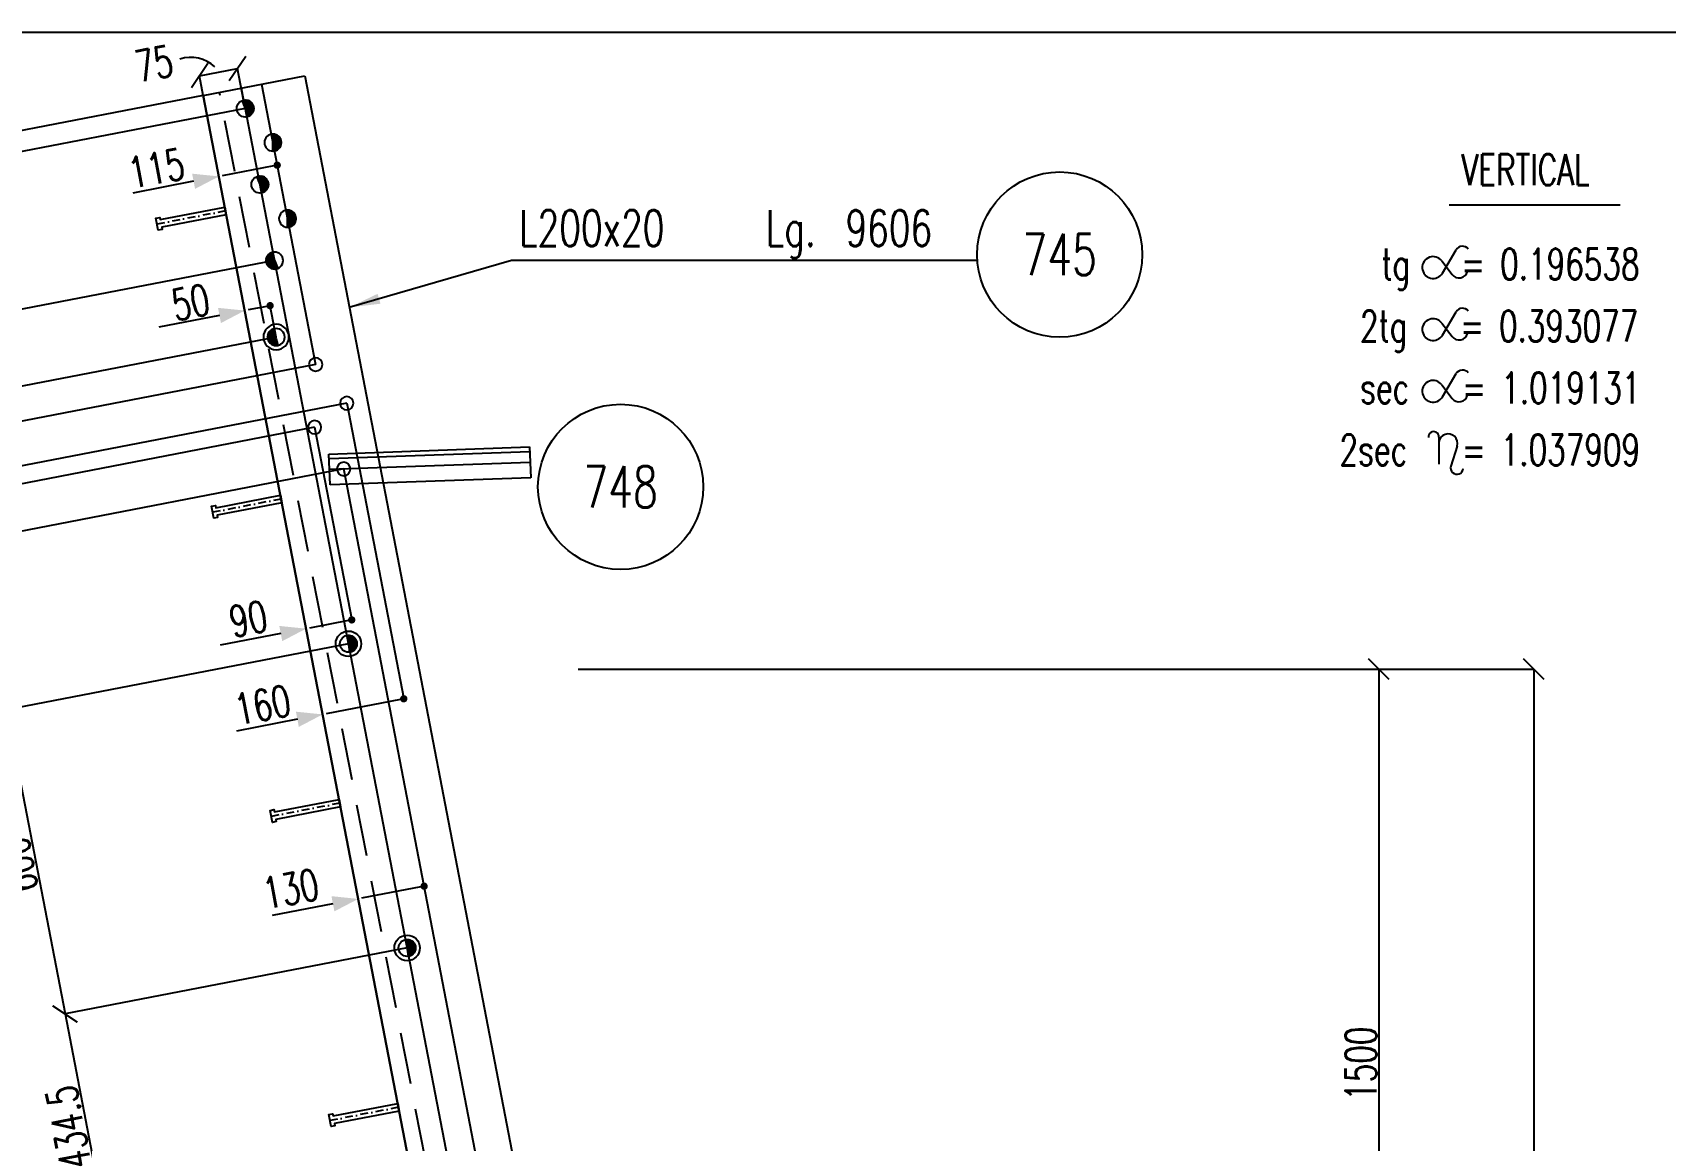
# Model space of a CAD drawing. Extents: x 707090 to 723393, y -5011 to 6523.
# Drawn here: x 717855 to 721018, y 4324 to 6469 of the extents above; entities that cross this region are included whole.
import ezdxf
from ezdxf.enums import TextEntityAlignment as Align

# ---------------------------------------------------------------- set-up
doc = ezdxf.new("R2010")
doc.units = 0
doc.header["$LTSCALE"] = 200
doc.header["$MEASUREMENT"] = 0
doc.linetypes.add('DASHDOT', pattern=[1, 0.5, -0.25, 0, -0.25])
doc.linetypes.add('DASHED', pattern=[0.75, 0.5, -0.25])
doc.layers.get('0').update_dxf_attribs({"linetype": 'CONTINUOUS'})
for name, color, linetype in [('ASSI', 6, 'CONTINUOUS'), ('BOLLINI_1', 7, 'CONTINUOUS'), ('Echelon', 1, 'CONTINUOUS'), ('FORI', 2, 'CONTINUOUS'), ('LINEA-MEDIA', 7, 'CONTINUOUS'), ('LINEA_ANG', 2, 'CONTINUOUS'), ('LS', 7, 'CONTINUOUS'), ('MZ', 6, 'DASHDOT'), ('QT_MAL', 7, 'CONTINUOUS'), ('QT_MPR', 7, 'CONTINUOUS'), ('QT_MSP', 7, 'CONTINUOUS'), ('TRAT-Y', 7, 'DASHED')]:
    doc.layers.add(name, color=color, linetype=linetype)
doc.styles.add('QUOTE', font='ROMANS8.SHX', dxfattribs={"width": 0.7})
doc.styles.add('RQL', font='ROMANS8.SHX', dxfattribs={"width": 0.7})
doc.styles.add('RS', font='ROMANS8.shx', dxfattribs={"width": 0.7})
doc.styles.get("Standard").update_dxf_attribs({"font": 'ROMANS8.SHX', "width": 0.7})
doc.dimstyles.new('FRECCE1', dxfattribs={"dimtxt": 60, "dimasz": 6.66, "dimexe": 0, "dimexo": 0, "dimgap": 1, "dimtad": 1, "dimzin": 0, "dimdsep": 46, "dimtxsty": 'RS', "dimblk1": 'QUOTP', "dimblk2": 'QUOTF', "dimsah": 1, "dimcen": 0, "dimclrd": 2, "dimclre": 2, "dimclrt": 7, "dimadec": 0, "dimazin": 0, "dimtfac": 1, "dimtix": 1, "dimtmove": 2, "dimatfit": 3, "dimldrblk": 'QUOTP', "dimfxl": 1, "dimtolj": 1, "dimtzin": 0, "dimarcsym": 0})
doc.dimstyles.new('TRATTO', dxfattribs={"dimscale": 0, "dimtxt": 60, "dimasz": 40, "dimexe": 0, "dimexo": 0, "dimgap": 5, "dimtad": 1, "dimrnd": 0.5, "dimdsep": 46, "dimtxsty": 'RS', "dimblk1": 'OBLIQUE', "dimblk2": 'OBLIQUE', "dimsah": 1, "dimcen": 0.09, "dimclrd": 2, "dimclre": 2, "dimclrt": 7, "dimadec": 0, "dimazin": 0, "dimtfac": 1, "dimtix": 1, "dimtmove": 2, "dimatfit": 3, "dimfxl": 1, "dimtolj": 1, "dimtzin": 0, "dimarcsym": 0})

# ---------------------------------------------------------------- blocks, each defined once
blk = doc.blocks.new('P20')
at = {"color": 0}
for p, q in [((0, 0.98), (0.02, 1)), ((0, 0.94), (0.06, 1)), ((1, -0.01), (0, 0.99)), ((0, 0.89), (0.1, 0.99)), ((0, 0.85), (0.14, 0.99)), ((0, 0.8), (0.18, 0.98)), ((0, 0.76), (0.22, 0.98)), ((0, 0.71), (0.25, 0.97)), ((0, 0.67), (0.29, 0.96)), ((1, -0.05), (0, 0.95)), ((0, 0.62), (0.32, 0.95)), ((0, 0.58), (0.36, 0.93)), ((0, 0.53), (0.39, 0.92)), ((0, 0.49), (0.42, 0.91)), ((1, -0.09), (0, 0.9)), ((0, 0.44), (0.45, 0.89)), ((0, 0.4), (0.48, 0.88)), ((0.99, -0.13), (0, 0.86)), ((0, 0.35), (0.51, 0.86)), ((0, 0.31), (0.54, 0.84)), ((0, 0.26), (0.56, 0.83)), ((0.99, -0.17), (0, 0.81)), ((0, 0.22), (0.59, 0.81)), ((0, 0.17), (0.61, 0.79)), ((0.98, -0.21), (0, 0.77)), ((0, 0.13), (0.64, 0.77)), ((0, 0.08), (0.66, 0.75)), ((0, 0.04), (0.69, 0.73)), ((0.97, -0.25), (0, 0.72)), ((0, -0.01), (0.71, 0.7)), ((0.96, -0.28), (0, 0.68)), ((0, -0.05), (0.73, 0.68)), ((0, -0.1), (0.75, 0.66)), ((0.95, -0.32), (0, 0.63)), ((0, -0.14), (0.77, 0.63)), ((0, -0.19), (0.79, 0.61)), ((0.94, -0.35), (0, 0.59)), ((0, -0.23), (0.81, 0.58)), ((0, -0.28), (0.83, 0.56)), ((0.92, -0.38), (0, 0.54)), ((0, -0.32), (0.85, 0.53)), ((0.91, -0.41), (0, 0.5)), ((0, -0.36), (0.87, 0.5)), ((0, -0.41), (0.88, 0.47)), ((0.9, -0.44), (0, 0.45)), ((0, -0.45), (0.9, 0.44)), ((0.88, -0.47), (0, 0.41)), ((0, -0.5), (0.91, 0.41)), ((0, -0.54), (0.92, 0.38)), ((0.87, -0.5), (0, 0.36)), ((0, -0.59), (0.94, 0.35)), ((0.85, -0.53), (0, 0.32)), ((0, -0.63), (0.95, 0.31)), ((0, -0.68), (0.96, 0.28)), ((0.83, -0.56), (0, 0.27)), ((0, -0.72), (0.97, 0.25)), ((0.81, -0.58), (0, 0.23)), ((0, -0.77), (0.98, 0.21)), ((0.79, -0.61), (0, 0.18)), ((0, -0.81), (0.99, 0.17)), ((0.77, -0.63), (0, 0.14)), ((0, -0.86), (0.99, 0.13)), ((0.75, -0.66), (0, 0.09)), ((0, -0.9), (1, 0.09)), ((0.73, -0.68), (0, 0.05)), ((0, -0.95), (1, 0.05)), ((0.71, -0.7), (0, 0.01)), ((0, -0.99), (1, 0.01)), ((1, 0.04), (0.04, 1)), ((1, 0.09), (0.09, 1)), ((0.99, 0.14), (0.14, 0.99)), ((0.98, 0.19), (0.19, 0.98)), ((0.97, 0.25), (0.25, 0.97)), ((0.95, 0.31), (0.31, 0.95)), ((0.92, 0.38), (0.38, 0.92)), ((0.88, 0.47), (0.47, 0.88)), ((0.81, 0.59), (0.59, 0.81)), ((0.69, -0.73), (0, -0.04)), ((0.66, -0.75), (0, -0.08)), ((0.64, -0.77), (0, -0.13)), ((0.61, -0.79), (0, -0.17)), ((0.59, -0.81), (0, -0.22)), ((0.56, -0.83), (0, -0.26)), ((0.54, -0.84), (0, -0.31)), ((0.51, -0.86), (0, -0.35)), ((0.48, -0.88), (0, -0.4)), ((0.45, -0.89), (0, -0.44)), ((0.42, -0.91), (0, -0.49)), ((0.39, -0.92), (0, -0.53)), ((0.36, -0.93), (0, -0.58)), ((0.32, -0.95), (0, -0.62)), ((0.29, -0.96), (0, -0.67)), ((0.25, -0.97), (0, -0.71)), ((0.22, -0.98), (0, -0.76)), ((0.18, -0.98), (0, -0.8)), ((0.14, -0.99), (0, -0.85)), ((0.1, -0.99), (0, -0.89)), ((0.04, -1), (1, -0.04)), ((0.09, -1), (1, -0.09)), ((0.14, -0.99), (0.99, -0.14)), ((0.19, -0.98), (0.98, -0.19)), ((0.25, -0.97), (0.97, -0.25)), ((0.31, -0.95), (0.95, -0.31)), ((0.38, -0.92), (0.92, -0.38)), ((0.47, -0.88), (0.88, -0.47)), ((0.59, -0.81), (0.81, -0.59))]:
    blk.add_line(p, q, dxfattribs=at)
for radius in [1.5, 1]:
    blk.add_circle((0, 0), radius)
blk = doc.blocks.new('QUOTP')
at = {"layer": 'ASSI', "color": 2, "const_width": 1.07}
blk.add_lwpolyline([(-0.53, 0, 1), (0.53, 0, 1)], format="xyb", close=True, dxfattribs=at)
blk = doc.blocks.new('QUOTF')
at = {"layer": 'LS', "color": 2}
blk.add_line((7.5, 0), (25.5, 0), dxfattribs=at)
blk.add_solid([(7.5, 2.25), (0, 0), (7.5, -2.25)], dxfattribs=at)
blk = doc.blocks.new('*D19')
at = {"layer": 'QT_MAL', "color": 2, "lineweight": -2, "transparency": 16777216}
for p, q in [((718266.3, 5931.1), (718266.3, 5931.1)), ((718308.8, 5939.3), (718272.8, 5932.4)), ((718315.4, 5940.6), (718315.4, 5940.6))]:
    blk.add_line(p, q, dxfattribs=at)
at = {"layer": 'QT_MAL', "color": 2, "lineweight": -2, "transparency": 16777216, "xscale": 6.66, "yscale": 6.66, "zscale": 6.66}
for name, p, rotation in [('QUOTP', (718315.4, 5940.6), 10.91543261024063), ('QUOTF', (718266.3, 5931.1), 190.9154326102406)]:
    blk.add_blockref(name, p, dxfattribs=dict(at, rotation=rotation))
at = {"layer": 'QT_MAL', "color": 7, "transparency": 16777216, "insert": (718161.4, 5947.1), "char_height": 60, "attachment_point": 5, "rotation": 10.9154, "style": 'RS'}
blk.add_mtext('\\A1;50', dxfattribs=at)
blk = doc.blocks.new('_OBLIQUE')
at = {"color": 0, "linetype": 'ByBlock'}
blk.add_line((-0.5, -0.5), (0.5, 0.5), dxfattribs=at)
blk = doc.blocks.new('*D20')
at = {"layer": 'LS', "color": 2, "lineweight": -2, "transparency": 16777216}
for p, q in [((718912, 5236.4), (720463.6, 5236.4)), ((720463.6, 5236.4), (720463.6, 3707.8)), ((719096.8, 3707.8), (720463.6, 3707.8))]:
    blk.add_line(p, q, dxfattribs=at)
at = {"layer": 'LS', "color": 2, "lineweight": -2, "transparency": 16777216, "xscale": 40, "yscale": 40, "zscale": 40}
for p, rotation in [((720463.6, 5236.4), 90), ((720463.6, 3707.8), 270)]:
    blk.add_blockref('_OBLIQUE', p, dxfattribs=dict(at, rotation=rotation))
at = {"layer": 'LS', "color": 7, "transparency": 16777216, "insert": (720428.6, 4472.1), "char_height": 60, "attachment_point": 5, "rotation": 90, "style": 'RS'}
blk.add_mtext('\\A1;1500', dxfattribs=at)
blk = doc.blocks.new('ASSE98')
blk.add_line((0, 0), (1, 0))
at = {"color": 7, "style": 'QUOTE', "width": 0.5, "flags": 1}
for tag, p in [('TI', (1.38308, 6.82731)), ('DI_S', (1.38308, 6.42178)), ('D_S', (1.38308, 6.02092)), ('E_S', (1.38308, 5.68065)), ('NFORI', (1.36454, 5.29792)), ('ALAR', (1.36349, 4.93246)), ('FAM', (1.3775, 4.54645)), ('ALA', (1.38308, 4.19257)), ('DISP2', (1.38308, 3.84971)), ('DISP1', (1.38308, 3.50686)), ('PINZAF', (1.38308, 3.164)), ('PINZAI', (1.38308, 2.82114)), ('TRP', (1.38308, 2.47829)), ('NP', (1.38308, 2.13543)), ('SV', (1.38308, 1.79257)), ('PESO', (1.38308, 1.44971)), ('QUA', (1.38308, 1.10686)), ('LUN', (1.38308, 0.764)), ('PROF', (1.38308, 0.42114)), ('POS', (1.38308, 0.07829))]:
    blk.add_attdef(tag, p, '', height=0.2, dxfattribs=at)
at = {"color": 7, "flags": 1}
for tag, p in [('LAV1', (3.07431, 6.82847)), ('LAV2', (3.07431, 6.49513)), ('LAV3', (3.07431, 6.1618)), ('LAV4', (3.07431, 5.82847)), ('LAV5', (3.07431, 5.49513)), ('LAV6', (3.07431, 5.1618)), ('LAV7', (3.07431, 4.82847)), ('LAV8', (3.07431, 4.49513)), ('LAV9', (3.07431, 4.1618)), ('LAV10', (3.07431, 3.82847))]:
    blk.add_attdef(tag, p, '', height=0.2, dxfattribs=at)
blk = doc.blocks.new('16')
blk.add_circle((0, 0), 1)
blk = doc.blocks.new('20')
at = {"color": 0}
for p, q in [((0, 0.98), (0.02, 1)), ((0, 0.94), (0.06, 1)), ((1, -0.01), (0, 0.99)), ((0, 0.89), (0.1, 0.99)), ((0, 0.85), (0.14, 0.99)), ((0, 0.8), (0.18, 0.98)), ((0, 0.76), (0.22, 0.98)), ((0, 0.71), (0.25, 0.97)), ((0, 0.67), (0.29, 0.96)), ((1, -0.05), (0, 0.95)), ((0, 0.62), (0.32, 0.95)), ((0, 0.58), (0.36, 0.93)), ((0, 0.53), (0.39, 0.92)), ((0, 0.49), (0.42, 0.91)), ((1, -0.09), (0, 0.9)), ((0, 0.44), (0.45, 0.89)), ((0, 0.4), (0.48, 0.88)), ((0.99, -0.13), (0, 0.86)), ((0, 0.35), (0.51, 0.86)), ((0, 0.31), (0.54, 0.84)), ((0, 0.26), (0.56, 0.83)), ((0.99, -0.17), (0, 0.81)), ((0, 0.22), (0.59, 0.81)), ((0, 0.17), (0.61, 0.79)), ((0.98, -0.21), (0, 0.77)), ((0, 0.13), (0.64, 0.77)), ((0, 0.08), (0.66, 0.75)), ((0, 0.04), (0.69, 0.73)), ((0.97, -0.25), (0, 0.72)), ((0, -0.01), (0.71, 0.7)), ((0.96, -0.28), (0, 0.68)), ((0, -0.05), (0.73, 0.68)), ((0, -0.1), (0.75, 0.66)), ((0.95, -0.32), (0, 0.63)), ((0, -0.14), (0.77, 0.63)), ((0, -0.19), (0.79, 0.61)), ((0.94, -0.35), (0, 0.59)), ((0, -0.23), (0.81, 0.58)), ((0, -0.28), (0.83, 0.56)), ((0.92, -0.38), (0, 0.54)), ((0, -0.32), (0.85, 0.53)), ((0.91, -0.41), (0, 0.5)), ((0, -0.36), (0.87, 0.5)), ((0, -0.41), (0.88, 0.47)), ((0.9, -0.44), (0, 0.45)), ((0, -0.45), (0.9, 0.44)), ((0.88, -0.47), (0, 0.41)), ((0, -0.5), (0.91, 0.41)), ((0, -0.54), (0.92, 0.38)), ((0.87, -0.5), (0, 0.36)), ((0, -0.59), (0.94, 0.35)), ((0.85, -0.53), (0, 0.32)), ((0, -0.63), (0.95, 0.31)), ((0, -0.68), (0.96, 0.28)), ((0.83, -0.56), (0, 0.27)), ((0, -0.72), (0.97, 0.25)), ((0.81, -0.58), (0, 0.23)), ((0, -0.77), (0.98, 0.21)), ((0.79, -0.61), (0, 0.18)), ((0, -0.81), (0.99, 0.17)), ((0.77, -0.63), (0, 0.14)), ((0, -0.86), (0.99, 0.13)), ((0.75, -0.66), (0, 0.09)), ((0, -0.9), (1, 0.09)), ((0.73, -0.68), (0, 0.05)), ((0, -0.95), (1, 0.05)), ((0.71, -0.7), (0, 0.01)), ((0, -0.99), (1, 0.01)), ((1, 0.04), (0.04, 1)), ((1, 0.09), (0.09, 1)), ((0.99, 0.14), (0.14, 0.99)), ((0.98, 0.19), (0.19, 0.98)), ((0.97, 0.25), (0.25, 0.97)), ((0.95, 0.31), (0.31, 0.95)), ((0.92, 0.38), (0.38, 0.92)), ((0.88, 0.47), (0.47, 0.88)), ((0.81, 0.59), (0.59, 0.81)), ((0.69, -0.73), (0, -0.04)), ((0.66, -0.75), (0, -0.08)), ((0.64, -0.77), (0, -0.13)), ((0.61, -0.79), (0, -0.17)), ((0.59, -0.81), (0, -0.22)), ((0.56, -0.83), (0, -0.26)), ((0.54, -0.84), (0, -0.31)), ((0.51, -0.86), (0, -0.35)), ((0.48, -0.88), (0, -0.4)), ((0.45, -0.89), (0, -0.44)), ((0.42, -0.91), (0, -0.49)), ((0.39, -0.92), (0, -0.53)), ((0.36, -0.93), (0, -0.58)), ((0.32, -0.95), (0, -0.62)), ((0.29, -0.96), (0, -0.67)), ((0.25, -0.97), (0, -0.71)), ((0.22, -0.98), (0, -0.76)), ((0.18, -0.98), (0, -0.8)), ((0.14, -0.99), (0, -0.85)), ((0.1, -0.99), (0, -0.89)), ((0.04, -1), (1, -0.04)), ((0.09, -1), (1, -0.09)), ((0.14, -0.99), (0.99, -0.14)), ((0.19, -0.98), (0.98, -0.19)), ((0.25, -0.97), (0.97, -0.25)), ((0.31, -0.95), (0.95, -0.31)), ((0.38, -0.92), (0.92, -0.38)), ((0.47, -0.88), (0.88, -0.47)), ((0.59, -0.81), (0.81, -0.59))]:
    blk.add_line(p, q, dxfattribs=at)
blk.add_line((0, 1), (0, -1))
blk.add_circle((0, 0), 1)
blk = doc.blocks.new('*D35')
at = {"layer": 'QT_MAL', "color": 2, "lineweight": -2, "transparency": 16777216}
for p, q in [((718567.7, 5177.8), (718423.7, 5150)), ((718574.3, 5179.1), (718574.3, 5179.1))]:
    blk.add_line(p, q, dxfattribs=at)
at = {"layer": 'QT_MAL', "color": 2, "lineweight": -2, "transparency": 16777216, "xscale": 6.66, "yscale": 6.66, "zscale": 6.66}
for name, p, rotation in [('QUOTF', (718417.2, 5148.8), 190.9154326102521), ('QUOTP', (718574.3, 5179.1), 10.91543261025214)]:
    blk.add_blockref(name, p, dxfattribs=dict(at, rotation=rotation))
at = {"layer": 'QT_MAL', "color": 7, "transparency": 16777216, "insert": (718300.7, 5166.9), "char_height": 60, "attachment_point": 5, "rotation": 10.9154, "style": 'RS'}
blk.add_mtext('\\A1;160', dxfattribs=at)
blk = doc.blocks.new('*D36')
at = {"layer": 'QT_MAL', "color": 2, "lineweight": -2, "transparency": 16777216}
for p, q in [((718385.1, 5314.9), (718385.1, 5314.9)), ((718467, 5330.7), (718391.7, 5316.1)), ((718473.5, 5331.9), (718473.5, 5331.9))]:
    blk.add_line(p, q, dxfattribs=at)
at = {"layer": 'QT_MAL', "color": 2, "lineweight": -2, "transparency": 16777216, "xscale": 6.66, "yscale": 6.66, "zscale": 6.66}
for name, p, rotation in [('QUOTF', (718385.1, 5314.9), 190.9154326102534), ('QUOTP', (718473.5, 5331.9), 10.91543261025334)]:
    blk.add_blockref(name, p, dxfattribs=dict(at, rotation=rotation))
at = {"layer": 'QT_MAL', "color": 7, "transparency": 16777216, "insert": (718273.1, 5333.9), "char_height": 60, "attachment_point": 5, "rotation": 10.9154, "style": 'RS'}
blk.add_mtext('\\A1;90', dxfattribs=at)
blk = doc.blocks.new('*D39')
at = {"layer": 'LS', "color": 2, "lineweight": -2, "transparency": 16777216}
for p, q in [((718178.6, 6386), (718252.2, 6400.2)), ((718267.2, 6322.5), (718252.2, 6400.2)), ((718185.9, 6347.8), (718178.6, 6386))]:
    blk.add_line(p, q, dxfattribs=at)
at = {"layer": 'LS', "color": 2, "lineweight": -2, "transparency": 16777216, "xscale": 40, "yscale": 40, "zscale": 40}
for p, rotation in [((718252.2, 6400.2), 10.91543261400001), ((718178.6, 6386), 190.915432614)]:
    blk.add_blockref('_OBLIQUE', p, dxfattribs=dict(at, rotation=rotation))
at = {"layer": 'LS', "color": 7, "transparency": 16777216, "insert": (718090.5, 6409.6), "char_height": 60, "attachment_point": 5, "rotation": 10.9154, "style": 'RS'}
blk.add_mtext('\\A1;75', dxfattribs=at)
blk = doc.blocks.new('*D42')
at = {"layer": 'QT_MAL', "color": 2, "lineweight": -2, "transparency": 16777216}
blk.add_line((718607.2, 4814.8), (718492.6, 4792.7), dxfattribs=at)
at = {"layer": 'QT_MAL', "color": 2, "lineweight": -2, "transparency": 16777216, "xscale": 6.66, "yscale": 6.66, "zscale": 6.66}
for name, p, rotation in [('QUOTP', (718613.7, 4816), 10.91543261024847), ('QUOTF', (718486.1, 4791.4), 190.9154326102484)]:
    blk.add_blockref(name, p, dxfattribs=dict(at, rotation=rotation))
at = {"layer": 'QT_MAL', "color": 7, "transparency": 16777216, "insert": (718355.3, 4810.9), "char_height": 60, "attachment_point": 5, "rotation": 10.9154, "style": 'RS'}
blk.add_mtext('\\A1;130', dxfattribs=at)
blk = doc.blocks.new('*D43')
at = {"layer": 'QT_MAL', "color": 2, "lineweight": -2, "transparency": 16777216}
for p, q in [((718322.6, 6211.5), (718222.7, 6192.3)), ((718329.1, 6212.8), (718329.1, 6212.8)), ((718216.2, 6191), (718216.2, 6191))]:
    blk.add_line(p, q, dxfattribs=at)
at = {"layer": 'QT_MAL', "color": 2, "lineweight": -2, "transparency": 16777216, "xscale": 6.66, "yscale": 6.66, "zscale": 6.66}
for name, p, rotation in [('QUOTF', (718216.2, 6191), 190.9154326102489), ('QUOTP', (718329.1, 6212.8), 10.91543261024887)]:
    blk.add_blockref(name, p, dxfattribs=dict(at, rotation=rotation))
at = {"layer": 'QT_MAL', "color": 7, "transparency": 16777216, "insert": (718095, 6206.5), "char_height": 60, "attachment_point": 5, "rotation": 10.9154, "style": 'RS'}
blk.add_mtext('\\A1;115', dxfattribs=at)
blk = doc.blocks.new('A$C6E393FD9')
at = {"layer": 'Echelon', "color": 3}
blk.add_lwpolyline([(2.5, 0), (0, 19.8), (168.6, 41.4), (167.9, 47.2), (177.8, 48.5), (181.8, 17.1), (171.9, 15.8), (171.2, 21.6), (2.5, 0)], close=True, dxfattribs=at)
at = {"layer": 'MZ', "ltscale": 0.2}
blk.add_line((1.3, 9.9), (179.8, 32.8), dxfattribs=at)
blk = doc.blocks.new('*D45')
at = {"layer": 'QT_MPR', "color": 2, "lineweight": -2, "transparency": 16777216}
for p, q in [((715879.6, 5236.4), (717131.6, 5477.9)), ((717131.6, 5477.9), (718900.4, -3694.3)), ((717648.5, -3935.7), (718900.4, -3694.3))]:
    blk.add_line(p, q, dxfattribs=at)
at = {"layer": 'QT_MPR', "color": 2, "lineweight": -2, "transparency": 16777216, "xscale": 40, "yscale": 40, "zscale": 40}
for p, rotation in [((717131.6, 5477.9), 100.9154326102447), ((718900.4, -3694.3), 280.9154326102447)]:
    blk.add_blockref('_OBLIQUE', p, dxfattribs=dict(at, rotation=rotation))
at = {"layer": 'QT_MPR', "color": 7, "transparency": 16777216, "insert": (717981.6, 885.2), "char_height": 60, "attachment_point": 5, "rotation": 100.9154, "style": 'RS'}
blk.add_mtext('\\A1;9341.5', dxfattribs=at)
blk = doc.blocks.new('*D88')
at = {"layer": 'QT_MPR', "color": 2, "lineweight": -2, "transparency": 16777216}
for p, q in [((718185.9, 6347.8), (717302.2, 6177.3)), ((718267.2, 6322.5), (717309.8, 6137.9)), ((717302.2, 6177.3), (717309.8, 6137.9))]:
    blk.add_line(p, q, dxfattribs=at)
at = {"layer": 'QT_MPR', "color": 2, "lineweight": -2, "transparency": 16777216, "xscale": 40, "yscale": 40, "zscale": 40}
for p, rotation in [((717302.2, 6177.3), 100.9154326102489), ((717309.8, 6137.9), 280.9154326102489)]:
    blk.add_blockref('_OBLIQUE', p, dxfattribs=dict(at, rotation=rotation))
at = {"layer": 'QT_MPR', "color": 7, "transparency": 16777216, "insert": (717234.4, 6248.7), "char_height": 60, "attachment_point": 5, "rotation": 100.9154, "style": 'RS'}
blk.add_mtext('\\A1;40.5', dxfattribs=at)
blk = doc.blocks.new('*D89')
at = {"layer": 'QT_MPR', "color": 2, "lineweight": -2, "transparency": 16777216}
for p, q in [((718267.2, 6322.5), (717309.8, 6137.9)), ((717309.8, 6137.9), (717366.6, 5843.3)), ((718324, 6027.9), (717366.6, 5843.3))]:
    blk.add_line(p, q, dxfattribs=at)
at = {"layer": 'QT_MPR', "color": 2, "lineweight": -2, "transparency": 16777216, "xscale": 40, "yscale": 40, "zscale": 40}
for p, rotation in [((717309.8, 6137.9), 100.9154326102489), ((717366.6, 5843.3), 280.9154326102489)]:
    blk.add_blockref('_OBLIQUE', p, dxfattribs=dict(at, rotation=rotation))
at = {"layer": 'QT_MPR', "color": 7, "transparency": 16777216, "insert": (717390.4, 5998), "char_height": 60, "attachment_point": 5, "rotation": 100.9154, "style": 'RS'}
blk.add_mtext('\\A1;75x4', dxfattribs=at)
blk = doc.blocks.new('*D90')
at = {"layer": 'QT_MPR', "color": 2, "lineweight": -2, "transparency": 16777216}
for p, q in [((718267.2, 6322.5), (717309.8, 6137.9)), ((717309.8, 6137.9), (717366.6, 5843.3)), ((718324, 6027.9), (717366.6, 5843.3))]:
    blk.add_line(p, q, dxfattribs=at)
at = {"layer": 'QT_MPR', "color": 2, "lineweight": -2, "transparency": 16777216, "xscale": 40, "yscale": 40, "zscale": 40}
for p, rotation in [((717309.8, 6137.9), 100.9154326102489), ((717366.6, 5843.3), 280.9154326102489)]:
    blk.add_blockref('_OBLIQUE', p, dxfattribs=dict(at, rotation=rotation))
at = {"layer": 'QT_MPR', "color": 7, "transparency": 16777216, "insert": (717303.9, 5983.9), "char_height": 60, "attachment_point": 5, "rotation": 100.9154, "style": 'RS'}
blk.add_mtext('\\A1;300', dxfattribs=at)
blk = doc.blocks.new('*D91')
at = {"layer": 'QT_MPR', "color": 2, "lineweight": -2, "transparency": 16777216}
for p, q in [((718324, 6027.9), (717366.6, 5843.3)), ((717366.6, 5843.3), (717406.9, 5634.5)), ((718403.5, 5826.7), (717406.9, 5634.5))]:
    blk.add_line(p, q, dxfattribs=at)
at = {"layer": 'QT_MPR', "color": 2, "lineweight": -2, "transparency": 16777216, "xscale": 40, "yscale": 40, "zscale": 40}
for p, rotation in [((717366.6, 5843.3), 100.9154326102489), ((717406.9, 5634.5), 280.9154326102489)]:
    blk.add_blockref('_OBLIQUE', p, dxfattribs=dict(at, rotation=rotation))
at = {"layer": 'QT_MPR', "color": 7, "transparency": 16777216, "insert": (717352.4, 5732.3), "char_height": 60, "attachment_point": 5, "rotation": 100.9154, "style": 'RS'}
blk.add_mtext('\\A1;212.5', dxfattribs=at)
blk = doc.blocks.new('*D92')
at = {"layer": 'QT_MPR', "color": 2, "lineweight": -2, "transparency": 16777216}
for p, q in [((718403.5, 5826.7), (717406.9, 5634.5)), ((718463.9, 5751.5), (717423, 5550.8)), ((717406.9, 5634.5), (717423, 5550.8))]:
    blk.add_line(p, q, dxfattribs=at)
at = {"layer": 'QT_MPR', "color": 2, "lineweight": -2, "transparency": 16777216, "xscale": 40, "yscale": 40, "zscale": 40}
for p, rotation in [((717406.9, 5634.5), 100.9154326102489), ((717423, 5550.8), 280.9154326102489)]:
    blk.add_blockref('_OBLIQUE', p, dxfattribs=dict(at, rotation=rotation))
at = {"layer": 'QT_MPR', "color": 7, "transparency": 16777216, "insert": (717292.2, 5569), "char_height": 60, "attachment_point": 5, "rotation": 100.9154, "style": 'RS'}
blk.add_mtext('\\A1;85', dxfattribs=at)
blk = doc.blocks.new('*D93')
at = {"layer": 'QT_MPR', "color": 2, "lineweight": -2, "transparency": 16777216}
for p, q in [((718463.9, 5751.5), (717423, 5550.8)), ((718401.6, 5705), (717429.5, 5517.5)), ((717423, 5550.8), (717429.5, 5517.5))]:
    blk.add_line(p, q, dxfattribs=at)
at = {"layer": 'QT_MPR', "color": 2, "lineweight": -2, "transparency": 16777216, "xscale": 40, "yscale": 40, "zscale": 40}
for p, rotation in [((717423, 5550.8), 100.9154326102489), ((717429.5, 5517.5), 280.9154326102489)]:
    blk.add_blockref('_OBLIQUE', p, dxfattribs=dict(at, rotation=rotation))
at = {"layer": 'QT_MPR', "color": 7, "transparency": 16777216, "insert": (717391.9, 5527.5), "char_height": 60, "attachment_point": 5, "rotation": 100.9154, "style": 'RS'}
blk.add_mtext('\\A1;34', dxfattribs=at)
blk = doc.blocks.new('*D94')
at = {"layer": 'QT_MPR', "color": 2, "lineweight": -2, "transparency": 16777216}
for p, q in [((718401.6, 5705), (717429.5, 5517.5)), ((718457.9, 5624.2), (717446.5, 5429.2)), ((717429.5, 5517.5), (717446.5, 5429.2))]:
    blk.add_line(p, q, dxfattribs=at)
at = {"layer": 'QT_MPR', "color": 2, "lineweight": -2, "transparency": 16777216, "xscale": 40, "yscale": 40, "zscale": 40}
for p, rotation in [((717429.5, 5517.5), 100.9154326102489), ((717446.5, 5429.2), 280.9154326102489)]:
    blk.add_blockref('_OBLIQUE', p, dxfattribs=dict(at, rotation=rotation))
at = {"layer": 'QT_MPR', "color": 7, "transparency": 16777216, "insert": (717315.2, 5449.7), "char_height": 60, "attachment_point": 5, "rotation": 100.9154, "style": 'RS'}
blk.add_mtext('\\A1;90', dxfattribs=at)
blk = doc.blocks.new('*D95')
at = {"layer": 'QT_MPR', "color": 2, "lineweight": -2, "transparency": 16777216}
for p, q in [((718457.9, 5624.2), (717446.5, 5429.2)), ((717446.5, 5429.2), (717705.7, 4085.1)), ((718717.1, 4280.2), (717705.7, 4085.1))]:
    blk.add_line(p, q, dxfattribs=at)
at = {"layer": 'QT_MPR', "color": 2, "lineweight": -2, "transparency": 16777216, "xscale": 40, "yscale": 40, "zscale": 40}
for p, rotation in [((717446.5, 5429.2), 100.9154326102489), ((717705.7, 4085.1), 280.9154326102489)]:
    blk.add_blockref('_OBLIQUE', p, dxfattribs=dict(at, rotation=rotation))
at = {"layer": 'QT_MPR', "color": 7, "transparency": 16777216, "insert": (717541.7, 4750.5), "char_height": 60, "attachment_point": 5, "rotation": 100.9154, "style": 'RS'}
blk.add_mtext('\\A1;1368.5', dxfattribs=at)
blk = doc.blocks.new('*D106')
at = {"layer": 'QT_MSP', "color": 2, "lineweight": -2, "transparency": 16777216}
for p, q in [((718324, 6027.9), (717661.2, 5900.1)), ((717661.2, 5900.1), (717688.9, 5756.7)), ((718327.1, 5879.8), (717688.9, 5756.7))]:
    blk.add_line(p, q, dxfattribs=at)
at = {"layer": 'QT_MSP', "color": 2, "lineweight": -2, "transparency": 16777216, "xscale": 40, "yscale": 40, "zscale": 40}
for p, rotation in [((717661.2, 5900.1), 100.9154326102489), ((717688.9, 5756.7), 280.9154326102489)]:
    blk.add_blockref('_OBLIQUE', p, dxfattribs=dict(at, rotation=rotation))
at = {"layer": 'QT_MSP', "color": 7, "transparency": 16777216, "insert": (717722.6, 5834.3), "char_height": 60, "attachment_point": 5, "rotation": 100.9154, "style": 'RS'}
blk.add_mtext('\\A1;146', dxfattribs=at)
blk = doc.blocks.new('*D107')
at = {"layer": 'QT_MSP', "color": 2, "lineweight": -2, "transparency": 16777216}
for p, q in [((718327.1, 5879.8), (717688.9, 5756.7)), ((718403.5, 5826.7), (717701.5, 5691.3)), ((717688.9, 5756.7), (717701.5, 5691.3))]:
    blk.add_line(p, q, dxfattribs=at)
at = {"layer": 'QT_MSP', "color": 2, "lineweight": -2, "transparency": 16777216, "xscale": 40, "yscale": 40, "zscale": 40}
for p, rotation in [((717688.9, 5756.7), 100.9154326102489), ((717701.5, 5691.3), 280.9154326102489)]:
    blk.add_blockref('_OBLIQUE', p, dxfattribs=dict(at, rotation=rotation))
at = {"layer": 'QT_MSP', "color": 7, "transparency": 16777216, "insert": (717578.1, 5740.5), "char_height": 60, "attachment_point": 5, "rotation": 100.9154, "style": 'RS'}
blk.add_mtext('\\A1;66.5', dxfattribs=at)
blk = doc.blocks.new('*D108')
at = {"layer": 'QT_MSP', "color": 2, "lineweight": -2, "transparency": 16777216}
for p, q in [((718457.9, 5624.2), (717741.1, 5486)), ((717741.1, 5486), (717804.4, 5157.8)), ((718467.2, 5285.6), (717804.4, 5157.8))]:
    blk.add_line(p, q, dxfattribs=at)
at = {"layer": 'QT_MSP', "color": 2, "lineweight": -2, "transparency": 16777216, "xscale": 40, "yscale": 40, "zscale": 40}
for p, rotation in [((717741.1, 5486), 100.9154326102489), ((717804.4, 5157.8), 280.9154326102489)]:
    blk.add_blockref('_OBLIQUE', p, dxfattribs=dict(at, rotation=rotation))
at = {"layer": 'QT_MSP', "color": 7, "transparency": 16777216, "insert": (717738.4, 5315.2), "char_height": 60, "attachment_point": 5, "rotation": 100.9154, "style": 'RS'}
blk.add_mtext('\\A1;334', dxfattribs=at)
blk = doc.blocks.new('*D109')
at = {"layer": 'QT_MSP', "color": 2, "lineweight": -2, "transparency": 16777216}
for p, q in [((718467.2, 5285.6), (717804.4, 5157.8)), ((717804.4, 5157.8), (717918, 4568.6)), ((718580.8, 4696.4), (717918, 4568.6))]:
    blk.add_line(p, q, dxfattribs=at)
at = {"layer": 'QT_MSP', "color": 2, "lineweight": -2, "transparency": 16777216, "xscale": 40, "yscale": 40, "zscale": 40}
for p, rotation in [((717804.4, 5157.8), 100.9154326102489), ((717918, 4568.6), 280.9154326102489)]:
    blk.add_blockref('_OBLIQUE', p, dxfattribs=dict(at, rotation=rotation))
at = {"layer": 'QT_MSP', "color": 7, "transparency": 16777216, "insert": (717826.8, 4856.6), "char_height": 60, "attachment_point": 5, "rotation": 100.9154, "style": 'RS'}
blk.add_mtext('\\A1;600', dxfattribs=at)
blk = doc.blocks.new('*D110')
at = {"layer": 'QT_MSP', "color": 2, "lineweight": -2, "transparency": 16777216}
for p, q in [((718580.8, 4696.4), (717918, 4568.6)), ((717918, 4568.6), (718000.3, 4141.9)), ((718717.1, 4280.2), (718000.3, 4141.9))]:
    blk.add_line(p, q, dxfattribs=at)
at = {"layer": 'QT_MSP', "color": 2, "lineweight": -2, "transparency": 16777216, "xscale": 40, "yscale": 40, "zscale": 40}
for p, rotation in [((717918, 4568.6), 100.9154326102489), ((718000.3, 4141.9), 280.9154326102489)]:
    blk.add_blockref('_OBLIQUE', p, dxfattribs=dict(at, rotation=rotation))
at = {"layer": 'QT_MSP', "color": 7, "transparency": 16777216, "insert": (717924.8, 4348.7), "char_height": 60, "attachment_point": 5, "rotation": 100.9154, "style": 'RS'}
blk.add_mtext('\\A1;434.5', dxfattribs=at)
blk = doc.blocks.new('xxx')
blk.add_circle((0, 0), 8)
at = {"color": 3, "style": 'RQL', "width": 0.7}
blk.add_attdef('POS', text='', height=4, dxfattribs=at).set_placement((0, 0), align=Align.MIDDLE)
at = {"color": 3, "style": 'RQL', "width": 0.7, "flags": 1}
blk.add_attdef('POS1', (-0.39, -5.42), '', height=2, dxfattribs=at)
at = {"style": 'RQL', "width": 0.7, "flags": 1}
blk.add_attdef('TIPO', (-0.39, -8.66), '', height=2, dxfattribs=at)

msp = doc.modelspace()

# ---------------------------------------------------------------- linework, layer by layer
at = {"layer": 'ASSI', "color": 6}
msp.add_line((718463.868, 5751.506), (718574.264, 5179.06), dxfattribs=at)
at = {"layer": 'LINEA-MEDIA'}
for p, q in [((720599.623, 6135.8), (720931.143, 6135.8)), ((720586.612, 6003.779), (720613.276, 6048.808)), ((720585.292, 6027.185), (720605.146, 6000.923)), ((720586.612, 5883.606), (720613.276, 5928.635)), ((720585.292, 5907.013), (720605.146, 5880.75)), ((720586.612, 5763.935), (720613.276, 5808.964)), ((720585.292, 5787.341), (720605.146, 5761.079)), ((720579.741, 5685.939), (720579.741, 5633.449)), ((720614.938, 5668.67), (720602.873, 5629.92))]:
    msp.add_line(p, q, dxfattribs=at)
for centre, radius, start, end in [((720625.447, 6041.601), 14.145, 36.935571, 149.368163), ((720568.51, 6014.498), 21.038, 37.08899, 329.368163), ((720618.643, 6011.127), 16.92, 217.08899, 345.851113), ((720568.51, 5894.326), 21.038, 37.08899, 329.368163), ((720625.447, 5921.428), 14.145, 36.935571, 149.368163), ((720618.643, 5890.954), 16.92, 217.08899, 345.851113), ((720568.51, 5774.654), 21.038, 37.08899, 329.368163), ((720625.447, 5801.757), 14.145, 36.935571, 149.368163), ((720618.643, 5771.282), 16.92, 217.08899, 345.851113), ((720569.667, 5686.679), 10.074, 355.786368, 189.399767), ((720597.654, 5674.052), 18.103, 342.70498, 171.681716), ((720614.633, 5626.259), 12.317, 162.70498, 355.007087)]:
    msp.add_arc(centre, radius, start, end, dxfattribs=at)
at = {"layer": 'LINEA_ANG'}
for p, q in [((718185.931, 6347.772), (718382.312, 6385.644)), ((718382.312, 6385.644), (720201.304, -3046.562)), ((720004.922, -3084.434), (718185.931, 6347.772)), ((718429.436, 5653.217), (718818.195, 5666.909)), ((718818.195, 5666.909), (718820.306, 5606.946)), ((718431.547, 5593.254), (718429.436, 5653.217)), ((718820.306, 5606.946), (718431.547, 5593.254))]:
    msp.add_line(p, q, dxfattribs=at)
at = {"layer": 'LINEA_ANG', "color": 2}
msp.add_line((718429.752, 5644.223), (718818.511, 5657.914), dxfattribs=at)
at = {"layer": 'LS', "color": 6}
for p, q in [((718259.584, 6361.976), (720078.575, -3070.23)), ((718298.86, 6369.55), (718403.542, 5826.733)), ((718782.943, 6028.163), (718468.78, 5937.275)), ((719685.494, 6028.163), (718782.943, 6028.163)), ((718327.097, 5879.82), (718315.38, 5940.577)), ((718401.557, 5704.999), (718473.505, 5331.924)), ((719929.759, -2008.159), (718457.866, 5624.2))]:
    msp.add_line(p, q, dxfattribs=at)
at = {"layer": 'LS', "color": 2}
for p, q in [((718912.043, 5236.447), (720763.584, 5236.447)), ((720763.584, 5236.447), (720763.584, -3334.242))]:
    msp.add_line(p, q, dxfattribs=at)
at = {"layer": 'LS', "color": 8}
msp.add_lwpolyline([(707173.123, 6469.465), (707173.123, -5010.535), (719893.123, -5010.535), (719893.123, -3410.535), (723393.123, -3410.535), (723393.123, 6469.465), (707173.123, 6469.465)], close=True, dxfattribs=at)
at = {"layer": 'LS', "const_width": 0.25}
msp.add_lwpolyline([(718185.556, 6347.772, 1), (718186.306, 6347.772, 1)], format="xyb", close=True, dxfattribs=at)
at = {"layer": 'LS', "color": 6}
msp.add_arc((718161.842, 6353.441), 68.134, 47.121397, 108.171943, dxfattribs=at)
msp.add_solid([(718523.637, 5963.556), (718468.78, 5937.275), (718529.195, 5944.343)], dxfattribs=at)
at = {"layer": 'TRAT-Y'}
msp.add_line((720036.343, -3078.374), (718217.352, 6353.831), dxfattribs=at)

# ---------------------------------------------------------------- block references
at = {"layer": 'ASSI'}
ref = msp.add_blockref('ASSE98', (718185.931, 6347.772), dxfattribs=dict(at, xscale=9606, rotation=280.9154326102488))
ref.add_attrib('PROF', 'L200x20', (718797.813, 6055.835), dxfattribs={"layer": '0', "color": 2, "height": 70, "style": 'QUOTE', "width": 0.7})
ref.add_attrib('LUN', '9606', (719430.079, 6055.835), dxfattribs={"layer": '0', "color": 2, "height": 70, "style": 'QUOTE', "width": 0.7})
ref.add_attrib('SV', 'Lg.', (719275.946, 6055.835), dxfattribs={"layer": '0', "color": 2, "height": 70, "style": 'QUOTE', "width": 0.7})
at = {"layer": 'ASSI', "xscale": 389, "rotation": 182.0170744871403}
msp.add_blockref('ASSE98', (718819.251, 5636.928), dxfattribs=at)
at = {"layer": 'BOLLINI_1'}
for p, xscale, yscale, zscale, values in [((719845.071, 6039.572), 19.99799999950235, 19.99799999950235, 19.99799999950235, {'POS': '745'}), ((718994.351, 5589.639), 19.9999999995, 19.9999999995, 19.9999999995, {'POS': '748'})]:
    msp.add_blockref('xxx', p, dxfattribs=dict(at, xscale=xscale, yscale=yscale, zscale=zscale)).add_auto_attribs(values)
at = {"layer": 'FORI'}
for name, p, xscale, yscale, zscale, rotation in [('20', (718267.199, 6322.486), 16.5, 16.5, 16.5, 21.8308652204935), ('20', (718320.677, 6256.418), -16.5, 16.5, 16.5, 180.0000000000086), ('20', (718295.603, 6175.2), 16.5, 16.5, 16.5, 21.8308652204935), ('20', (718349.081, 6109.132), -16.5, 16.5, 16.5, 180.0000000000086), ('20', (718324.007, 6027.914), -16.5, 16.5, 16.5, 21.8308652204935), ('P20', (718327.097, 5879.82), -16.5, 16.5, 16.5, 14.2878129977173), ('16', (718403.542, 5826.733), -13, 13, 13, 21.87341759849351), ('16', (718463.868, 5751.506), -13, 13, 13, 21.8308652204935), ('16', (718401.557, 5704.999), -13, 13, 13, 21.78341070449347), ('16', (718457.866, 5624.2), -13, 13, 13, 21.8308652204935), ('P20', (718467.163, 5285.592), 16.5, 16.5, 16.5, 7.543052222774039), ('P20', (718580.779, 4696.447), 16.5, 16.5, 16.5, 7.543052222774039)]:
    msp.add_blockref(name, p, dxfattribs=dict(at, xscale=xscale, yscale=yscale, zscale=zscale, rotation=rotation))
at = {"layer": 'LS', "color": 6, "rotation": 183.6182233075684}
for p, xscale, yscale, zscale in [((718229.532, 6131.659), 0.75, 0.75, 0.75), ((718337.184, 5573.445), 0.7500000000000001, 0.7500000000000001, 0.7500000000000001), ((718450.8, 4984.3), 0.75, 0.75, 0.75), ((718564.416, 4395.156), 0.75, 0.75, 0.75)]:
    msp.add_blockref('A$C6E393FD9', p, dxfattribs=dict(at, xscale=xscale, yscale=yscale, zscale=zscale))
at = {"layer": 'LS', "color": 2, "xscale": 40, "yscale": 40, "zscale": 40, "rotation": 90}
msp.add_blockref('_OBLIQUE', (720763.584, 5236.447), dxfattribs=at)

# ---------------------------------------------------------------- texts
at = {"layer": 'LINEA-MEDIA', "style": 'RS', "width": 0.7}
for s, p in [('VERTICAL', (720623.682, 6173.802)), ('tg   = 0.196538', (720468.294, 5991.165)), ('2tg   = 0.393077', (720426.822, 5871.163)), ('sec   = 1.019131', (720427.263, 5751.162)), ('2sec   = 1.037909', (720387.199, 5631.161))]:
    msp.add_text(s, height=60.0007, dxfattribs=at).set_placement(p)

# ---------------------------------------------------------------- dimensions: what is measured, and where the dimension line sits
at = {"layer": 'LS'}
dim = msp.add_linear_dim(base=(718252.207, 6400.227), p1=(718185.931, 6347.772), p2=(718267.199, 6322.486), angle=10.915433, text='75', dimstyle='TRATTO', override={"dimscale": 1}, dxfattribs=at)
dim.commit()
dim.dimension.update_dxf_attribs({"geometry": '*D39', "text_midpoint": (718090.545, 6409.613), "dimtype": 128})
dim = msp.add_linear_dim(base=(720463.583, 3707.751), p1=(718912.043, 5236.447), p2=(719096.767, 3707.751), angle=90, dimstyle='TRATTO', override={"dimscale": 1, "dimlfac": 0.981228}, dxfattribs=at)
dim.commit()
dim.dimension.update_dxf_attribs({"geometry": '*D20', "text_midpoint": (720428.583, 4472.099)})
at = {"layer": 'QT_MAL'}
for base, p1, p2, angle, text, picture, middle in [((718216.162, 6191.012), (718329.091, 6212.791), (718216.162, 6191.012), 10.915433, '115', '*D43', (718094.99, 6206.501)), ((718266.284, 5931.109), (718315.38, 5940.577), (718266.284, 5931.109), 190.915433, '50', '*D19', (718161.382, 5947.053)), ((718385.123, 5314.88), (718473.505, 5331.924), (718385.123, 5314.88), 190.915433, '90', '*D36', (718273.108, 5333.92)), ((718417.159, 5148.763), (718574.264, 5179.06), (718417.159, 5148.763), 190.915433, '160', '*D35', (718300.691, 5166.926)), ((718486.071, 4791.426), (718613.719, 4816.043), (718486.071, 4791.426), 10.915433, '130', '*D42', (718355.325, 4810.894))]:
    dim = msp.add_linear_dim(base=base, p1=p1, p2=p2, angle=angle, text=text, dimstyle='FRECCE1', dxfattribs=at)
    dim.commit()
    dim.dimension.update_dxf_attribs({"geometry": picture, "text_midpoint": middle, "dimtype": 128})
at = {"layer": 'QT_MPR'}
for base, p1, p2, text, picture, middle in [((717309.829, 6137.859), (718185.931, 6347.772), (718267.199, 6322.486), '40.5', '*D88', (717234.359, 6248.672)), ((717366.637, 5843.286), (718267.199, 6322.486), (718324.007, 6027.914), '300', '*D90', (717303.867, 5983.945)), ((717366.637, 5843.286), (718267.199, 6322.486), (718324.007, 6027.914), '75x4', '*D89', (717390.431, 5998.017)), ((717423.046, 5550.784), (718403.542, 5826.733), (718463.868, 5751.506), '85', '*D92', (717292.232, 5568.987)), ((717429.459, 5517.531), (718463.868, 5751.506), (718401.557, 5704.999), '34', '*D93', (717391.886, 5527.53)), ((717446.501, 5429.159), (718401.557, 5704.999), (718457.866, 5624.2), '90', '*D94', (717315.242, 5449.675)), ((717705.694, 4085.141), (718457.866, 5624.2), (718717.059, 4280.182), '1368.5', '*D95', (717541.731, 4750.523)), ((718900.422, -3694.294), (715879.635, 5236.447), (717648.48, -3935.729), '9341.5', '*D45', (717981.633, 885.167))]:
    dim = msp.add_linear_dim(base=base, p1=p1, p2=p2, angle=100.915433, text=text, dimstyle='TRATTO', override={"dimscale": 1}, dxfattribs=at)
    dim.commit()
    dim.dimension.update_dxf_attribs({"geometry": picture, "text_midpoint": middle, "dimtype": 128})
dim = msp.add_linear_dim(base=(717406.896, 5634.531), p1=(718324.007, 6027.914), p2=(718403.542, 5826.733), angle=100.915433, dimstyle='TRATTO', override={"dimscale": 1}, dxfattribs=at)
dim.commit()
dim.dimension.update_dxf_attribs({"geometry": '*D91', "text_midpoint": (717352.4, 5732.281), "dimtype": 128})
at = {"layer": 'QT_MSP'}
for base, p1, p2, text, picture, middle in [((717688.856, 5756.736), (718324.007, 6027.914), (718327.097, 5879.82), '146', '*D106', (717722.576, 5834.278)), ((717804.366, 5157.772), (718457.866, 5624.2), (718467.163, 5285.592), '334', '*D108', (717738.353, 5315.242)), ((717917.982, 4568.627), (718467.163, 5285.592), (718580.779, 4696.447), '600', '*D109', (717826.807, 4856.572)), ((718000.266, 4141.949), (718580.779, 4696.447), (718717.059, 4280.182), '434.5', '*D110', (717924.757, 4348.661))]:
    dim = msp.add_linear_dim(base=base, p1=p1, p2=p2, angle=100.915433, text=text, dimstyle='TRATTO', override={"dimscale": 1}, dxfattribs=at)
    dim.commit()
    dim.dimension.update_dxf_attribs({"geometry": picture, "text_midpoint": middle, "dimtype": 128})
dim = msp.add_linear_dim(base=(717701.468, 5691.339), p1=(718327.097, 5879.82), p2=(718403.542, 5826.733), angle=100.915433, dimstyle='TRATTO', override={"dimscale": 1}, dxfattribs=at)
dim.commit()
dim.dimension.update_dxf_attribs({"geometry": '*D107', "text_midpoint": (717578.111, 5740.543), "dimtype": 128})

doc.saveas('drawing.dxf')
